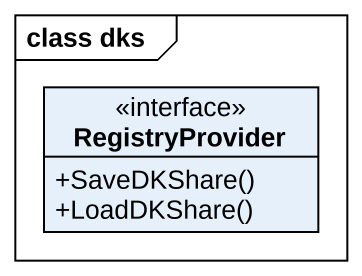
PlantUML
@startuml
mainframe class dks
hide circle
hide empty members
skinparam classAttributeIconSize 0
interface RegistryProvider {
  +SaveDKShare()
  +LoadDKShare()
}
@enduml
